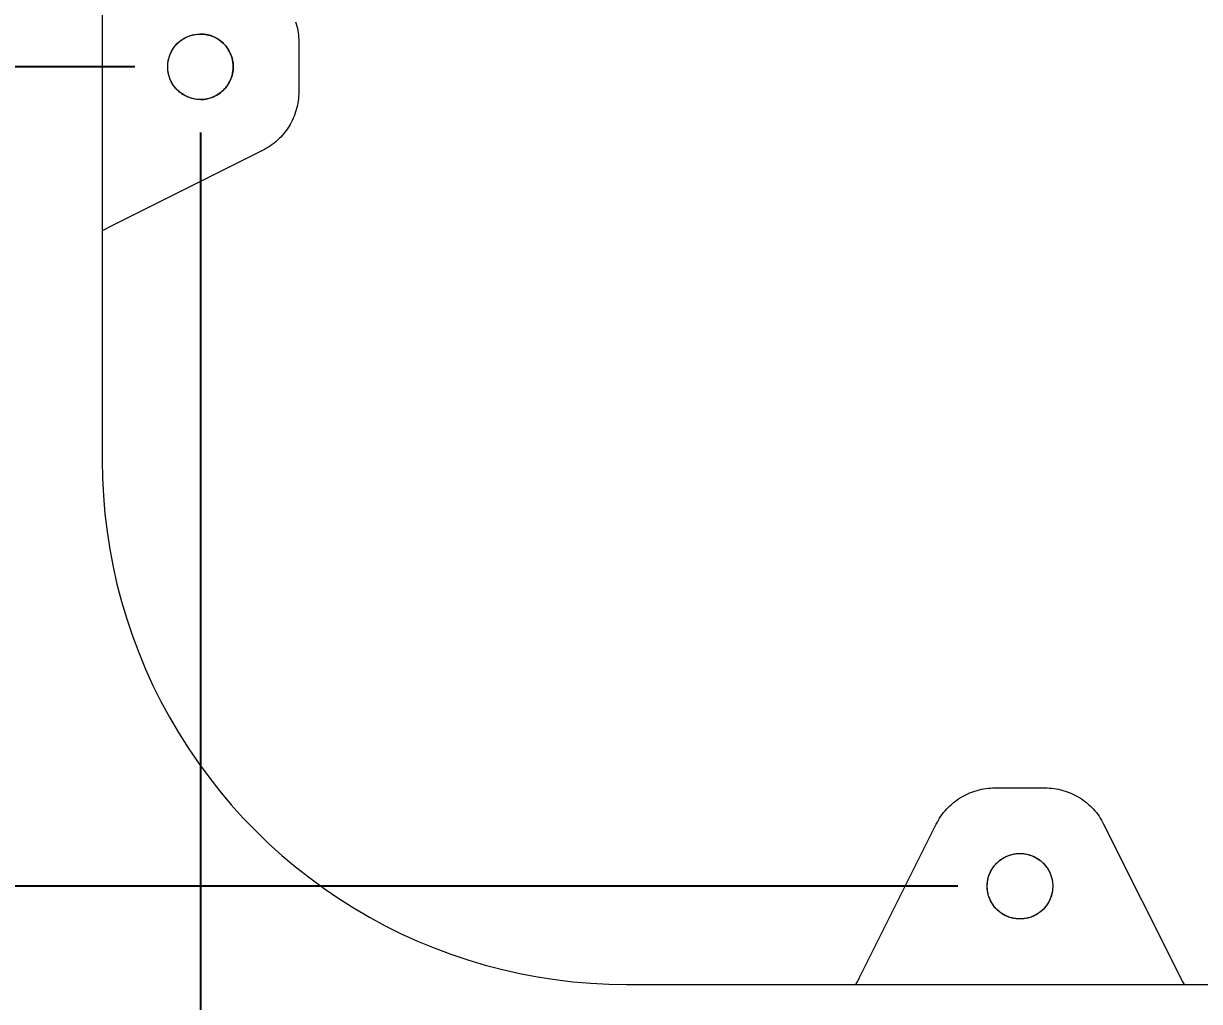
# Model space of a CAD drawing. Header units: millimetres. Extents: x 8434 to 10928, y 788 to 2545.
# Drawn here: x 9215.6 to 9395, y 897.7 to 1046.9 of the extents above; entities that cross this region are included whole.
import ezdxf

# ---------------------------------------------------------------- set-up
doc = ezdxf.new("R2010")
doc.units = ezdxf.units.MM
doc.layers.add('ZANO_R', color=7, linetype='Continuous', lineweight=0)
doc.layers.add('ZANO_W', color=1, linetype='Continuous', lineweight=0)
doc.styles.get("Standard").update_dxf_attribs({"font": 'ARIALUNI.TTF'})
doc.dimstyles.new('pl i ang', dxfattribs={"dimtxt": 50, "dimasz": 50, "dimexe": 1.25, "dimexo": 0.625, "dimgap": 10, "dimtad": 1, "dimtoh": 1, "dimtxsty": 'Standard', "dimcen": 2.5, "dimclrd": 1, "dimclre": 1, "dimclrt": 1, "dimadec": 0, "dimazin": 0, "dimtfac": 1, "dimtmove": 0, "dimatfit": 3, "dimfxl": 1, "dimarcsym": 1})

# ---------------------------------------------------------------- blocks, each defined once
blk = doc.blocks.new('*D418')
at = {"layer": 'ZANO_W', "color": 1, "lineweight": -2}
for p, q in [((9232.57, 1040.28), (9136.62, 1040.28)), ((9146.62, 935.28), (9146.62, 1020.28)), ((9358.07, 915.28), (9136.62, 915.28))]:
    blk.add_line(p, q, dxfattribs=at)
at = {"layer": 'ZANO_W', "color": 1}
for points in [[(9149.96, 1020.28), (9143.29, 1020.28), (9146.62, 1040.28)], [(9143.29, 935.28), (9149.96, 935.28), (9146.62, 915.28)]]:
    blk.add_solid(points, dxfattribs=at)
at = {"layer": 'ZANO_W', "color": 1, "insert": (9126.4, 977.78), "char_height": 20, "attachment_point": 5, "rotation": 90}
blk.add_mtext('125', dxfattribs=at)
blk = doc.blocks.new('*D419')
at = {"layer": 'ZANO_W', "color": 1, "lineweight": -2}
for p, q in [((9357.57, 1165.28), (9136.62, 1165.28)), ((9146.62, 1060.28), (9146.62, 1145.28)), ((9232.57, 1040.28), (9136.62, 1040.28))]:
    blk.add_line(p, q, dxfattribs=at)
at = {"layer": 'ZANO_W', "color": 1}
for points in [[(9149.96, 1145.28), (9143.29, 1145.28), (9146.62, 1165.28)], [(9143.29, 1060.28), (9149.96, 1060.28), (9146.62, 1040.28)]]:
    blk.add_solid(points, dxfattribs=at)
at = {"layer": 'ZANO_W', "color": 1, "insert": (9126.4, 1102.78), "char_height": 20, "attachment_point": 5, "rotation": 90}
blk.add_mtext('125', dxfattribs=at)
blk = doc.blocks.new('*D420')
at = {"layer": 'ZANO_W', "color": 1, "lineweight": -2}
for p, q in [((9242.57, 1030.28), (9242.57, 788.45)), ((9492.57, 1030.28), (9492.57, 788.45)), ((9262.57, 798.45), (9472.57, 798.45))]:
    blk.add_line(p, q, dxfattribs=at)
at = {"layer": 'ZANO_W', "color": 1}
for points in [[(9262.57, 801.78), (9262.57, 795.11), (9242.57, 798.45)], [(9472.57, 795.11), (9472.57, 801.78), (9492.57, 798.45)]]:
    blk.add_solid(points, dxfattribs=at)
at = {"layer": 'ZANO_W', "color": 1, "insert": (9367.57, 818.67), "char_height": 20, "attachment_point": 5}
blk.add_mtext('250', dxfattribs=at)

msp = doc.modelspace()

# ---------------------------------------------------------------- linework, layer by layer
at = {"layer": 'ZANO_R'}
for p, q in [((9227.57, 1100.28), (9227.57, 980.28)), ((9257.09, 1047.16), (9257.19, 1046.83)), ((9257.19, 1046.83), (9257.28, 1046.5)), ((9257.28, 1046.5), (9257.36, 1046.16)), ((9257.36, 1046.16), (9257.42, 1045.82)), ((9257.42, 1045.82), (9257.47, 1045.48)), ((9239.13, 1043.91), (9239.25, 1044.02)), ((9239.25, 1044.02), (9239.39, 1044.13)), ((9239.39, 1044.13), (9239.52, 1044.24)), ((9239.52, 1044.24), (9239.66, 1044.35)), ((9239.66, 1044.35), (9239.8, 1044.44)), ((9239.8, 1044.44), (9239.95, 1044.54)), ((9239.95, 1044.54), (9240.1, 1044.62)), ((9240.1, 1044.62), (9240.25, 1044.71)), ((9240.25, 1044.71), (9240.4, 1044.79)), ((9240.4, 1044.79), (9240.56, 1044.86)), ((9240.56, 1044.86), (9240.72, 1044.92)), ((9240.72, 1044.92), (9240.88, 1044.99)), ((9240.88, 1044.99), (9241.04, 1045.04)), ((9241.04, 1045.04), (9241.21, 1045.09)), ((9241.21, 1045.09), (9241.37, 1045.13)), ((9241.37, 1045.13), (9241.54, 1045.17)), ((9241.54, 1045.17), (9241.71, 1045.21)), ((9241.71, 1045.21), (9241.88, 1045.23)), ((9241.88, 1045.23), (9242.05, 1045.25)), ((9242.05, 1045.25), (9242.23, 1045.27)), ((9242.23, 1045.27), (9242.4, 1045.28)), ((9242.4, 1045.28), (9242.57, 1045.28)), ((9242.74, 1045.28), (9242.57, 1045.28)), ((9242.92, 1045.27), (9242.74, 1045.28)), ((9243.09, 1045.25), (9242.92, 1045.27)), ((9243.26, 1045.23), (9243.09, 1045.25)), ((9243.43, 1045.21), (9243.26, 1045.23)), ((9243.6, 1045.17), (9243.43, 1045.21)), ((9243.77, 1045.13), (9243.6, 1045.17)), ((9243.93, 1045.09), (9243.77, 1045.13)), ((9244.1, 1045.04), (9243.93, 1045.09)), ((9244.26, 1044.99), (9244.1, 1045.04)), ((9244.42, 1044.92), (9244.26, 1044.99)), ((9244.58, 1044.86), (9244.42, 1044.92)), ((9244.74, 1044.79), (9244.58, 1044.86)), ((9244.89, 1044.71), (9244.74, 1044.79)), ((9245.05, 1044.62), (9244.89, 1044.71)), ((9245.19, 1044.54), (9245.05, 1044.62)), ((9245.34, 1044.44), (9245.19, 1044.54)), ((9245.48, 1044.35), (9245.34, 1044.44)), ((9245.62, 1044.24), (9245.48, 1044.35)), ((9245.75, 1044.13), (9245.62, 1044.24)), ((9245.89, 1044.02), (9245.75, 1044.13)), ((9246.01, 1043.91), (9245.89, 1044.02)), ((9257.47, 1045.48), (9257.52, 1045.14)), ((9257.52, 1045.14), (9257.55, 1044.79)), ((9257.55, 1044.79), (9257.56, 1044.45)), ((9257.56, 1044.45), (9257.57, 1044.1)), ((9257.57, 1044.1), (9257.57, 1036.46)), ((9237.9, 1042.05), (9237.96, 1042.21)), ((9237.96, 1042.21), (9238.03, 1042.37)), ((9238.03, 1042.37), (9238.1, 1042.53)), ((9238.1, 1042.53), (9238.18, 1042.68)), ((9238.18, 1042.68), (9238.27, 1042.83)), ((9238.27, 1042.83), (9238.36, 1042.98)), ((9238.36, 1042.98), (9238.46, 1043.12)), ((9238.46, 1043.12), (9238.56, 1043.26)), ((9238.56, 1043.26), (9238.66, 1043.4)), ((9238.66, 1043.4), (9238.77, 1043.53)), ((9238.77, 1043.53), (9238.89, 1043.66)), ((9238.89, 1043.66), (9239, 1043.79)), ((9239, 1043.79), (9239.13, 1043.91)), ((9246.14, 1043.79), (9246.01, 1043.91)), ((9246.26, 1043.66), (9246.14, 1043.79)), ((9246.37, 1043.53), (9246.26, 1043.66)), ((9246.48, 1043.4), (9246.37, 1043.53)), ((9246.58, 1043.26), (9246.48, 1043.4)), ((9246.69, 1043.12), (9246.58, 1043.26)), ((9246.78, 1042.98), (9246.69, 1043.12)), ((9246.87, 1042.83), (9246.78, 1042.98)), ((9246.96, 1042.68), (9246.87, 1042.83)), ((9247.04, 1042.53), (9246.96, 1042.68)), ((9247.11, 1042.37), (9247.04, 1042.53)), ((9247.18, 1042.21), (9247.11, 1042.37)), ((9247.25, 1042.05), (9247.18, 1042.21)), ((9237.57, 1040.37), (9237.58, 1040.54)), ((9237.57, 1040.19), (9237.57, 1040.37)), ((9237.58, 1040.54), (9237.59, 1040.71)), ((9237.59, 1040.71), (9237.61, 1040.88)), ((9237.61, 1040.88), (9237.63, 1041.05)), ((9237.63, 1041.05), (9237.66, 1041.22)), ((9237.66, 1041.22), (9237.7, 1041.39)), ((9237.7, 1041.39), (9237.74, 1041.56)), ((9237.74, 1041.56), (9237.78, 1041.73)), ((9237.78, 1041.73), (9237.84, 1041.89)), ((9237.84, 1041.89), (9237.9, 1042.05)), ((9247.3, 1041.89), (9247.25, 1042.05)), ((9247.36, 1041.73), (9247.3, 1041.89)), ((9247.4, 1041.56), (9247.36, 1041.73)), ((9247.44, 1041.39), (9247.4, 1041.56)), ((9247.48, 1041.22), (9247.44, 1041.39)), ((9247.51, 1041.05), (9247.48, 1041.22)), ((9247.53, 1040.88), (9247.51, 1041.05)), ((9247.55, 1040.71), (9247.53, 1040.88)), ((9247.56, 1040.54), (9247.55, 1040.71)), ((9247.57, 1040.37), (9247.56, 1040.54)), ((9247.57, 1040.19), (9247.57, 1040.37)), ((9237.58, 1040.02), (9237.57, 1040.19)), ((9237.59, 1039.85), (9237.58, 1040.02)), ((9237.61, 1039.68), (9237.59, 1039.85)), ((9237.63, 1039.51), (9237.61, 1039.68)), ((9237.66, 1039.34), (9237.63, 1039.51)), ((9237.7, 1039.17), (9237.66, 1039.34)), ((9237.74, 1039), (9237.7, 1039.17)), ((9237.78, 1038.83), (9237.74, 1039)), ((9237.84, 1038.67), (9237.78, 1038.83)), ((9237.9, 1038.51), (9237.84, 1038.67)), ((9247.25, 1038.51), (9247.3, 1038.67)), ((9247.3, 1038.67), (9247.36, 1038.83)), ((9247.36, 1038.83), (9247.4, 1039)), ((9247.4, 1039), (9247.44, 1039.17)), ((9247.44, 1039.17), (9247.48, 1039.34)), ((9247.48, 1039.34), (9247.51, 1039.51)), ((9247.51, 1039.51), (9247.53, 1039.68)), ((9247.53, 1039.68), (9247.55, 1039.85)), ((9247.55, 1039.85), (9247.56, 1040.02)), ((9247.56, 1040.02), (9247.57, 1040.19)), ((9237.96, 1038.35), (9237.9, 1038.51)), ((9238.03, 1038.19), (9237.96, 1038.35)), ((9238.1, 1038.03), (9238.03, 1038.19)), ((9238.18, 1037.88), (9238.1, 1038.03)), ((9238.27, 1037.73), (9238.18, 1037.88)), ((9238.36, 1037.58), (9238.27, 1037.73)), ((9238.46, 1037.44), (9238.36, 1037.58)), ((9238.56, 1037.3), (9238.46, 1037.44)), ((9238.66, 1037.16), (9238.56, 1037.3)), ((9238.77, 1037.03), (9238.66, 1037.16)), ((9238.89, 1036.9), (9238.77, 1037.03)), ((9239, 1036.78), (9238.89, 1036.9)), ((9239.13, 1036.65), (9239, 1036.78)), ((9246.01, 1036.65), (9246.14, 1036.78)), ((9246.14, 1036.78), (9246.26, 1036.9)), ((9246.26, 1036.9), (9246.37, 1037.03)), ((9246.37, 1037.03), (9246.48, 1037.16)), ((9246.48, 1037.16), (9246.58, 1037.3)), ((9246.58, 1037.3), (9246.69, 1037.44)), ((9246.69, 1037.44), (9246.78, 1037.58)), ((9246.78, 1037.58), (9246.87, 1037.73)), ((9246.87, 1037.73), (9246.96, 1037.88)), ((9246.96, 1037.88), (9247.04, 1038.03)), ((9247.04, 1038.03), (9247.11, 1038.19)), ((9247.11, 1038.19), (9247.18, 1038.35)), ((9247.18, 1038.35), (9247.25, 1038.51)), ((9239.25, 1036.54), (9239.13, 1036.65)), ((9239.39, 1036.43), (9239.25, 1036.54)), ((9239.52, 1036.32), (9239.39, 1036.43)), ((9239.66, 1036.21), (9239.52, 1036.32)), ((9239.8, 1036.12), (9239.66, 1036.21)), ((9239.95, 1036.02), (9239.8, 1036.12)), ((9240.1, 1035.94), (9239.95, 1036.02)), ((9240.25, 1035.85), (9240.1, 1035.94)), ((9240.4, 1035.78), (9240.25, 1035.85)), ((9240.56, 1035.7), (9240.4, 1035.78)), ((9240.72, 1035.64), (9240.56, 1035.7)), ((9240.88, 1035.58), (9240.72, 1035.64)), ((9241.04, 1035.52), (9240.88, 1035.58)), ((9241.21, 1035.47), (9241.04, 1035.52)), ((9241.37, 1035.43), (9241.21, 1035.47)), ((9241.54, 1035.39), (9241.37, 1035.43)), ((9241.71, 1035.35), (9241.54, 1035.39)), ((9241.88, 1035.33), (9241.71, 1035.35)), ((9242.05, 1035.31), (9241.88, 1035.33)), ((9242.23, 1035.29), (9242.05, 1035.31)), ((9242.4, 1035.28), (9242.23, 1035.29)), ((9242.57, 1035.28), (9242.4, 1035.28)), ((9242.57, 1035.28), (9242.74, 1035.28)), ((9242.74, 1035.28), (9242.92, 1035.29)), ((9242.92, 1035.29), (9243.09, 1035.31)), ((9243.09, 1035.31), (9243.26, 1035.33)), ((9243.26, 1035.33), (9243.43, 1035.35)), ((9243.43, 1035.35), (9243.6, 1035.39)), ((9243.6, 1035.39), (9243.77, 1035.43)), ((9243.77, 1035.43), (9243.93, 1035.47)), ((9243.93, 1035.47), (9244.1, 1035.52)), ((9244.1, 1035.52), (9244.26, 1035.58)), ((9244.26, 1035.58), (9244.42, 1035.64)), ((9244.42, 1035.64), (9244.58, 1035.7)), ((9244.58, 1035.7), (9244.74, 1035.78)), ((9244.74, 1035.78), (9244.89, 1035.85)), ((9244.89, 1035.85), (9245.05, 1035.94)), ((9245.05, 1035.94), (9245.19, 1036.02)), ((9245.19, 1036.02), (9245.34, 1036.12)), ((9245.34, 1036.12), (9245.48, 1036.21)), ((9245.48, 1036.21), (9245.62, 1036.32)), ((9245.62, 1036.32), (9245.75, 1036.43)), ((9245.75, 1036.43), (9245.89, 1036.54)), ((9245.89, 1036.54), (9246.01, 1036.65)), ((9257.47, 1035.08), (9257.42, 1034.74)), ((9257.52, 1035.42), (9257.47, 1035.08)), ((9257.55, 1035.77), (9257.52, 1035.42)), ((9257.56, 1036.11), (9257.55, 1035.77)), ((9257.57, 1036.46), (9257.56, 1036.11)), ((9257.09, 1033.4), (9256.98, 1033.07)), ((9257.19, 1033.73), (9257.09, 1033.4)), ((9257.28, 1034.06), (9257.19, 1033.73)), ((9257.36, 1034.4), (9257.28, 1034.06)), ((9257.42, 1034.74), (9257.36, 1034.4)), ((9256.25, 1031.5), (9256.08, 1031.2)), ((9256.42, 1031.8), (9256.25, 1031.5)), ((9256.58, 1032.11), (9256.42, 1031.8)), ((9256.72, 1032.43), (9256.58, 1032.11)), ((9256.85, 1032.75), (9256.72, 1032.43)), ((9256.98, 1033.07), (9256.85, 1032.75)), ((9255.04, 1029.82), (9254.81, 1029.56)), ((9255.27, 1030.08), (9255.04, 1029.82)), ((9255.49, 1030.35), (9255.27, 1030.08)), ((9255.69, 1030.63), (9255.49, 1030.35)), ((9255.89, 1030.91), (9255.69, 1030.63)), ((9256.08, 1031.2), (9255.89, 1030.91)), ((9252.65, 1027.85), (9252.35, 1027.68)), ((9252.95, 1028.03), (9252.65, 1027.85)), ((9253.23, 1028.22), (9252.95, 1028.03)), ((9253.52, 1028.42), (9253.23, 1028.22)), ((9253.79, 1028.63), (9253.52, 1028.42)), ((9254.06, 1028.85), (9253.79, 1028.63)), ((9254.32, 1029.08), (9254.06, 1028.85)), ((9254.57, 1029.32), (9254.32, 1029.08)), ((9254.81, 1029.56), (9254.57, 1029.32)), ((9252.04, 1027.52), (9228.63, 1015.81)), ((9252.35, 1027.68), (9252.04, 1027.52)), ((9228.09, 1015.53), (9227.57, 1015.24)), ((9228.63, 1015.81), (9228.09, 1015.53)), ((9227.57, 980.28), (9227.62, 977.55)), ((9227.62, 977.55), (9227.76, 974.82)), ((9227.76, 974.82), (9227.99, 972.1)), ((9227.99, 972.1), (9228.32, 969.39)), ((9228.32, 969.39), (9228.73, 966.69)), ((9228.73, 966.69), (9229.24, 964)), ((9229.24, 964), (9229.84, 961.34)), ((9229.84, 961.34), (9230.54, 958.7)), ((9230.54, 958.7), (9231.32, 956.08)), ((9231.32, 956.08), (9232.19, 953.49)), ((9232.19, 953.49), (9233.15, 950.93)), ((9233.15, 950.93), (9234.19, 948.41)), ((9234.19, 948.41), (9235.32, 945.92)), ((9235.32, 945.92), (9236.54, 943.47)), ((9236.54, 943.47), (9237.84, 941.07)), ((9237.84, 941.07), (9239.22, 938.71)), ((9239.22, 938.71), (9240.68, 936.4)), ((9240.68, 936.4), (9242.21, 934.15)), ((9242.21, 934.15), (9243.83, 931.94)), ((9243.83, 931.94), (9245.51, 929.79)), ((9245.51, 929.79), (9247.27, 927.7)), ((9359.09, 929.13), (9359.4, 929.29)), ((9359.4, 929.29), (9359.72, 929.43)), ((9359.72, 929.43), (9360.04, 929.56)), ((9360.04, 929.56), (9360.36, 929.69)), ((9360.36, 929.69), (9360.69, 929.8)), ((9360.69, 929.8), (9361.02, 929.9)), ((9361.02, 929.9), (9361.35, 929.99)), ((9361.35, 929.99), (9361.69, 930.07)), ((9361.69, 930.07), (9362.03, 930.13)), ((9362.03, 930.13), (9362.37, 930.18)), ((9362.37, 930.18), (9362.71, 930.23)), ((9362.71, 930.23), (9363.06, 930.26)), ((9363.06, 930.26), (9363.4, 930.27)), ((9363.4, 930.27), (9363.75, 930.28)), ((9363.75, 930.28), (9371.39, 930.28)), ((9371.39, 930.28), (9371.74, 930.27)), ((9371.74, 930.27), (9372.08, 930.26)), ((9372.08, 930.26), (9372.43, 930.23)), ((9372.43, 930.23), (9372.77, 930.18)), ((9372.77, 930.18), (9373.11, 930.13)), ((9373.11, 930.13), (9373.45, 930.07)), ((9373.45, 930.07), (9373.79, 929.99)), ((9373.79, 929.99), (9374.12, 929.9)), ((9374.12, 929.9), (9374.45, 929.8)), ((9374.45, 929.8), (9374.78, 929.69)), ((9374.78, 929.69), (9375.1, 929.56)), ((9375.1, 929.56), (9375.42, 929.43)), ((9375.42, 929.43), (9375.74, 929.29)), ((9375.74, 929.29), (9376.05, 929.13)), ((9247.27, 927.7), (9249.1, 925.68)), ((9356.61, 927.28), (9356.85, 927.52)), ((9356.85, 927.52), (9357.11, 927.75)), ((9357.11, 927.75), (9357.37, 927.98)), ((9357.37, 927.98), (9357.64, 928.2)), ((9357.64, 928.2), (9357.92, 928.4)), ((9357.92, 928.4), (9358.2, 928.6)), ((9358.2, 928.6), (9358.49, 928.79)), ((9358.49, 928.79), (9358.79, 928.96)), ((9358.79, 928.96), (9359.09, 929.13)), ((9376.05, 929.13), (9376.35, 928.96)), ((9376.35, 928.96), (9376.65, 928.79)), ((9376.65, 928.79), (9376.94, 928.6)), ((9376.94, 928.6), (9377.22, 928.4)), ((9377.22, 928.4), (9377.5, 928.2)), ((9377.5, 928.2), (9377.77, 927.98)), ((9377.77, 927.98), (9378.03, 927.75)), ((9378.03, 927.75), (9378.29, 927.52)), ((9378.29, 927.52), (9378.53, 927.28)), ((9249.1, 925.68), (9251, 923.71)), ((9355.14, 925.36), (9355.32, 925.65)), ((9355.32, 925.65), (9355.51, 925.94)), ((9355.51, 925.94), (9355.71, 926.23)), ((9355.71, 926.23), (9355.92, 926.5)), ((9355.92, 926.5), (9356.14, 926.77)), ((9356.14, 926.77), (9356.37, 927.03)), ((9356.37, 927.03), (9356.61, 927.28)), ((9378.53, 927.28), (9378.77, 927.03)), ((9378.77, 927.03), (9379, 926.77)), ((9379, 926.77), (9379.22, 926.5)), ((9379.22, 926.5), (9379.43, 926.23)), ((9379.43, 926.23), (9379.63, 925.94)), ((9379.63, 925.94), (9379.82, 925.65)), ((9379.82, 925.65), (9380, 925.36)), ((9343.1, 901.34), (9354.81, 924.75)), ((9354.81, 924.75), (9354.97, 925.06)), ((9354.97, 925.06), (9355.14, 925.36)), ((9380, 925.36), (9380.17, 925.06)), ((9380.17, 925.06), (9380.33, 924.75)), ((9380.33, 924.75), (9392.04, 901.34)), ((9251, 923.71), (9252.97, 921.81)), ((9252.97, 921.81), (9254.99, 919.98)), ((9366.37, 920.13), (9366.54, 920.17)), ((9366.54, 920.17), (9366.71, 920.21)), ((9366.71, 920.21), (9366.88, 920.23)), ((9366.88, 920.23), (9367.05, 920.25)), ((9367.05, 920.25), (9367.23, 920.27)), ((9367.23, 920.27), (9367.4, 920.28)), ((9367.4, 920.28), (9367.57, 920.28)), ((9367.57, 920.28), (9367.74, 920.28)), ((9367.74, 920.28), (9367.92, 920.27)), ((9367.92, 920.27), (9368.09, 920.25)), ((9368.09, 920.25), (9368.26, 920.23)), ((9368.26, 920.23), (9368.43, 920.21)), ((9368.43, 920.21), (9368.6, 920.17)), ((9368.6, 920.17), (9368.77, 920.13)), ((9254.99, 919.98), (9257.08, 918.22)), ((9363.56, 918.26), (9363.66, 918.4)), ((9363.66, 918.4), (9363.77, 918.53)), ((9363.77, 918.53), (9363.89, 918.66)), ((9363.89, 918.66), (9364, 918.79)), ((9364, 918.79), (9364.13, 918.91)), ((9364.13, 918.91), (9364.25, 919.02)), ((9364.25, 919.02), (9364.39, 919.13)), ((9364.39, 919.13), (9364.52, 919.24)), ((9364.52, 919.24), (9364.66, 919.35)), ((9364.66, 919.35), (9364.8, 919.44)), ((9364.8, 919.44), (9364.95, 919.54)), ((9364.95, 919.54), (9365.1, 919.62)), ((9365.1, 919.62), (9365.25, 919.71)), ((9365.25, 919.71), (9365.4, 919.79)), ((9365.4, 919.79), (9365.56, 919.86)), ((9365.56, 919.86), (9365.72, 919.92)), ((9365.72, 919.92), (9365.88, 919.99)), ((9365.88, 919.99), (9366.04, 920.04)), ((9366.04, 920.04), (9366.21, 920.09)), ((9366.21, 920.09), (9366.37, 920.13)), ((9368.77, 920.13), (9368.93, 920.09)), ((9368.93, 920.09), (9369.1, 920.04)), ((9369.1, 920.04), (9369.26, 919.99)), ((9369.26, 919.99), (9369.42, 919.92)), ((9369.42, 919.92), (9369.58, 919.86)), ((9369.58, 919.86), (9369.74, 919.79)), ((9369.74, 919.79), (9369.89, 919.71)), ((9369.89, 919.71), (9370.05, 919.62)), ((9370.05, 919.62), (9370.19, 919.54)), ((9370.19, 919.54), (9370.34, 919.44)), ((9370.34, 919.44), (9370.48, 919.35)), ((9370.48, 919.35), (9370.62, 919.24)), ((9370.62, 919.24), (9370.75, 919.13)), ((9370.75, 919.13), (9370.89, 919.02)), ((9370.89, 919.02), (9371.01, 918.91)), ((9371.01, 918.91), (9371.14, 918.79)), ((9371.14, 918.79), (9371.26, 918.66)), ((9371.26, 918.66), (9371.37, 918.53)), ((9371.37, 918.53), (9371.48, 918.4)), ((9371.48, 918.4), (9371.58, 918.26)), ((9257.08, 918.22), (9259.23, 916.54)), ((9362.74, 916.56), (9362.78, 916.73)), ((9362.78, 916.73), (9362.84, 916.89)), ((9362.84, 916.89), (9362.9, 917.05)), ((9362.9, 917.05), (9362.96, 917.21)), ((9362.96, 917.21), (9363.03, 917.37)), ((9363.03, 917.37), (9363.1, 917.53)), ((9363.1, 917.53), (9363.18, 917.68)), ((9363.18, 917.68), (9363.27, 917.83)), ((9363.27, 917.83), (9363.36, 917.98)), ((9363.36, 917.98), (9363.46, 918.12)), ((9363.46, 918.12), (9363.56, 918.26)), ((9371.58, 918.26), (9371.69, 918.12)), ((9371.69, 918.12), (9371.78, 917.98)), ((9371.78, 917.98), (9371.87, 917.83)), ((9371.87, 917.83), (9371.96, 917.68)), ((9371.96, 917.68), (9372.04, 917.53)), ((9372.04, 917.53), (9372.11, 917.37)), ((9372.11, 917.37), (9372.18, 917.21)), ((9372.18, 917.21), (9372.25, 917.05)), ((9372.25, 917.05), (9372.3, 916.89)), ((9372.3, 916.89), (9372.36, 916.73)), ((9372.36, 916.73), (9372.4, 916.56)), ((9259.23, 916.54), (9261.44, 914.92)), ((9261.44, 914.92), (9263.69, 913.39)), ((9362.57, 915.37), (9362.58, 915.54)), ((9362.57, 915.19), (9362.57, 915.37)), ((9362.58, 915.02), (9362.57, 915.19)), ((9362.58, 915.54), (9362.59, 915.71)), ((9362.59, 914.85), (9362.58, 915.02)), ((9362.59, 915.71), (9362.61, 915.88)), ((9362.61, 914.68), (9362.59, 914.85)), ((9362.61, 915.88), (9362.63, 916.05)), ((9362.63, 916.05), (9362.66, 916.22)), ((9362.66, 916.22), (9362.7, 916.39)), ((9362.7, 916.39), (9362.74, 916.56)), ((9372.4, 916.56), (9372.44, 916.39)), ((9372.44, 916.39), (9372.48, 916.22)), ((9372.48, 916.22), (9372.51, 916.05)), ((9372.51, 916.05), (9372.53, 915.88)), ((9372.53, 915.88), (9372.55, 915.71)), ((9372.55, 914.85), (9372.53, 914.68)), ((9372.55, 915.71), (9372.56, 915.54)), ((9372.56, 915.02), (9372.55, 914.85)), ((9372.56, 915.54), (9372.57, 915.37)), ((9372.57, 915.19), (9372.56, 915.02)), ((9372.57, 915.37), (9372.57, 915.19)), ((9263.69, 913.39), (9266, 911.93)), ((9362.63, 914.51), (9362.61, 914.68)), ((9362.66, 914.34), (9362.63, 914.51)), ((9362.7, 914.17), (9362.66, 914.34)), ((9362.74, 914), (9362.7, 914.17)), ((9362.78, 913.83), (9362.74, 914)), ((9362.84, 913.67), (9362.78, 913.83)), ((9362.9, 913.51), (9362.84, 913.67)), ((9362.96, 913.35), (9362.9, 913.51)), ((9363.03, 913.19), (9362.96, 913.35)), ((9363.1, 913.03), (9363.03, 913.19)), ((9363.18, 912.88), (9363.1, 913.03)), ((9372.04, 913.03), (9371.96, 912.88)), ((9372.11, 913.19), (9372.04, 913.03)), ((9372.18, 913.35), (9372.11, 913.19)), ((9372.25, 913.51), (9372.18, 913.35)), ((9372.3, 913.67), (9372.25, 913.51)), ((9372.36, 913.83), (9372.3, 913.67)), ((9372.4, 914), (9372.36, 913.83)), ((9372.44, 914.17), (9372.4, 914)), ((9372.48, 914.34), (9372.44, 914.17)), ((9372.51, 914.51), (9372.48, 914.34)), ((9372.53, 914.68), (9372.51, 914.51)), ((9266, 911.93), (9268.36, 910.55)), ((9363.27, 912.73), (9363.18, 912.88)), ((9363.36, 912.58), (9363.27, 912.73)), ((9363.46, 912.44), (9363.36, 912.58)), ((9363.56, 912.3), (9363.46, 912.44)), ((9363.66, 912.16), (9363.56, 912.3)), ((9363.77, 912.03), (9363.66, 912.16)), ((9363.89, 911.9), (9363.77, 912.03)), ((9364, 911.78), (9363.89, 911.9)), ((9364.13, 911.65), (9364, 911.78)), ((9364.25, 911.54), (9364.13, 911.65)), ((9364.39, 911.43), (9364.25, 911.54)), ((9364.52, 911.32), (9364.39, 911.43)), ((9364.66, 911.21), (9364.52, 911.32)), ((9364.8, 911.12), (9364.66, 911.21)), ((9370.48, 911.21), (9370.34, 911.12)), ((9370.62, 911.32), (9370.48, 911.21)), ((9370.75, 911.43), (9370.62, 911.32)), ((9370.89, 911.54), (9370.75, 911.43)), ((9371.01, 911.65), (9370.89, 911.54)), ((9371.14, 911.78), (9371.01, 911.65)), ((9371.26, 911.9), (9371.14, 911.78)), ((9371.37, 912.03), (9371.26, 911.9)), ((9371.48, 912.16), (9371.37, 912.03)), ((9371.58, 912.3), (9371.48, 912.16)), ((9371.69, 912.44), (9371.58, 912.3)), ((9371.78, 912.58), (9371.69, 912.44)), ((9371.87, 912.73), (9371.78, 912.58)), ((9371.96, 912.88), (9371.87, 912.73)), ((9268.36, 910.55), (9270.77, 909.25)), ((9364.95, 911.02), (9364.8, 911.12)), ((9365.1, 910.94), (9364.95, 911.02)), ((9365.25, 910.85), (9365.1, 910.94)), ((9365.4, 910.78), (9365.25, 910.85)), ((9365.56, 910.7), (9365.4, 910.78)), ((9365.72, 910.64), (9365.56, 910.7)), ((9365.88, 910.58), (9365.72, 910.64)), ((9366.04, 910.52), (9365.88, 910.58)), ((9366.21, 910.47), (9366.04, 910.52)), ((9366.37, 910.43), (9366.21, 910.47)), ((9366.54, 910.39), (9366.37, 910.43)), ((9366.71, 910.35), (9366.54, 910.39)), ((9366.88, 910.33), (9366.71, 910.35)), ((9367.05, 910.31), (9366.88, 910.33)), ((9367.23, 910.29), (9367.05, 910.31)), ((9367.4, 910.28), (9367.23, 910.29)), ((9367.57, 910.28), (9367.4, 910.28)), ((9367.74, 910.28), (9367.57, 910.28)), ((9367.92, 910.29), (9367.74, 910.28)), ((9368.09, 910.31), (9367.92, 910.29)), ((9368.26, 910.33), (9368.09, 910.31)), ((9368.43, 910.35), (9368.26, 910.33)), ((9368.6, 910.39), (9368.43, 910.35)), ((9368.77, 910.43), (9368.6, 910.39)), ((9368.93, 910.47), (9368.77, 910.43)), ((9369.1, 910.52), (9368.93, 910.47)), ((9369.26, 910.58), (9369.1, 910.52)), ((9369.42, 910.64), (9369.26, 910.58)), ((9369.58, 910.7), (9369.42, 910.64)), ((9369.74, 910.78), (9369.58, 910.7)), ((9369.89, 910.85), (9369.74, 910.78)), ((9370.05, 910.94), (9369.89, 910.85)), ((9370.19, 911.02), (9370.05, 910.94)), ((9370.34, 911.12), (9370.19, 911.02)), ((9270.77, 909.25), (9273.21, 908.03)), ((9273.21, 908.03), (9275.7, 906.9)), ((9275.7, 906.9), (9278.22, 905.86)), ((9278.22, 905.86), (9280.78, 904.9)), ((9280.78, 904.9), (9283.37, 904.03)), ((9283.37, 904.03), (9285.99, 903.25)), ((9285.99, 903.25), (9288.63, 902.55)), ((9288.63, 902.55), (9291.29, 901.95)), ((9291.29, 901.95), (9293.98, 901.44)), ((9293.98, 901.44), (9296.68, 901.03)), ((9296.68, 901.03), (9299.39, 900.7)), ((9299.39, 900.7), (9302.11, 900.47)), ((9302.11, 900.47), (9304.84, 900.33)), ((9342.53, 900.28), (9342.82, 900.8)), ((9342.82, 900.8), (9343.1, 901.34)), ((9392.04, 901.34), (9392.32, 900.8)), ((9392.32, 900.8), (9392.61, 900.28)), ((9304.84, 900.33), (9307.57, 900.28)), ((9307.57, 900.28), (9427.57, 900.28))]:
    msp.add_line(p, q, dxfattribs=at)
for centre in [(9242.57, 1040.28), (9367.57, 915.28)]:
    msp.add_circle(centre, 5, dxfattribs=at)

# ---------------------------------------------------------------- dimensions: what is measured, and where the dimension line sits
at = {"layer": 'ZANO_W'}
for base, p1, p2, picture, middle in [((9146.62, 1165.28), (9242.57, 1040.28), (9367.57, 1165.28), '*D419', (9126.4, 1102.78)), ((9146.62, 1040.28), (9368.07, 915.28), (9242.57, 1040.28), '*D418', (9126.4, 977.78))]:
    dim = msp.add_linear_dim(base=base, p1=p1, p2=p2, angle=90, dimstyle='pl i ang', override={"dimtxt": 20, "dimasz": 20, "dimexe": 10, "dimexo": 10, "dimtoh": 0, "dimdec": 0, "dimtdec": 0, "dimtmove": 1}, dxfattribs=at)
    dim.commit()
    dim.dimension.update_dxf_attribs({"geometry": picture, "text_midpoint": middle})
dim = msp.add_linear_dim(base=(9492.57, 798.45), p1=(9242.57, 1040.28), p2=(9492.57, 1040.28), dimstyle='pl i ang', override={"dimtxt": 20, "dimasz": 20, "dimexe": 10, "dimexo": 10, "dimtoh": 0, "dimdec": 0, "dimtdec": 0, "dimtmove": 1}, dxfattribs=at)
dim.commit()
dim.dimension.update_dxf_attribs({"geometry": '*D420', "text_midpoint": (9367.57, 818.67)})

doc.saveas('drawing.dxf')
